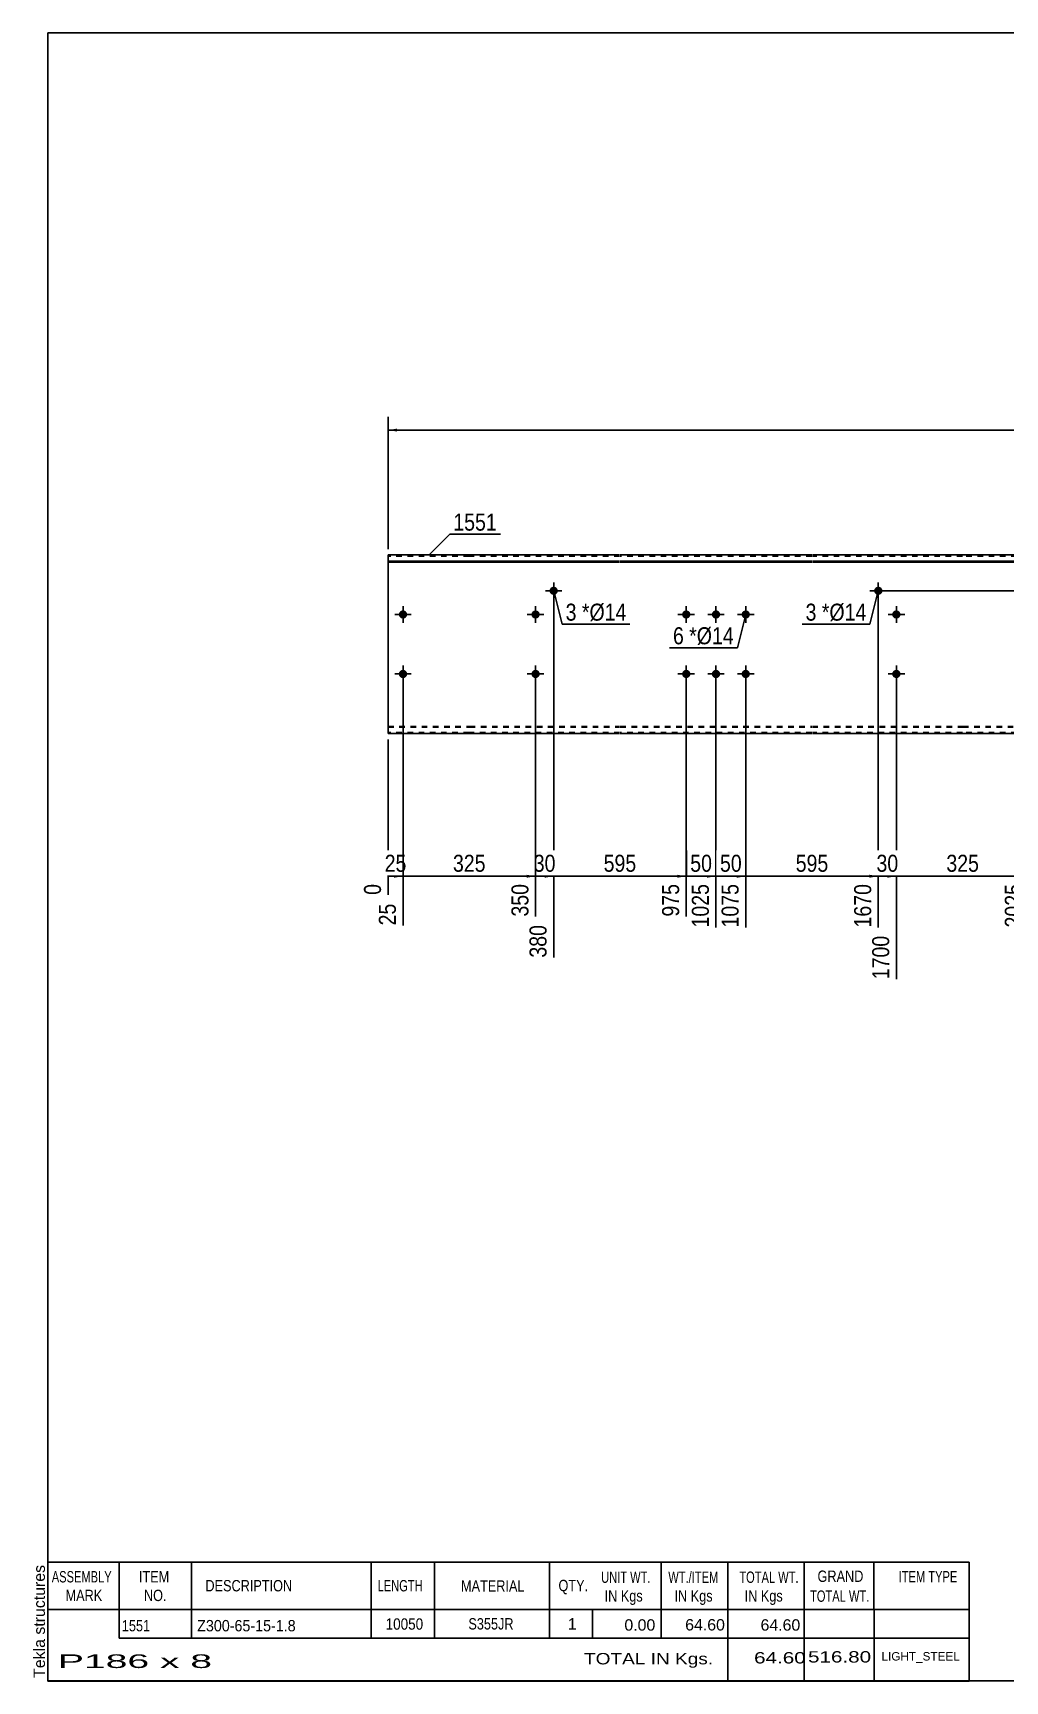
# Model space of a CAD drawing. Header units: millimetres. Extents: x -60 to 343, y -174 to 103.
# Drawn here: x -59.7 to 103.7, y -174.3 to 102.8 of the extents above; entities that cross this region are included whole.
import ezdxf

# ---------------------------------------------------------------- set-up
doc = ezdxf.new("R2010")
doc.units = ezdxf.units.MM
doc.linetypes.add('DXK_LINE_DOT1', pattern=[1.8814, 0.9407, -0.9407])
doc.styles.add('Arial', font='ARIAL.TTF', dxfattribs={"height": 0.2})
doc.styles.add('Arial Narrow', font='ARIALN.TTF', dxfattribs={"height": 0.2})

# ---------------------------------------------------------------- blocks, each defined once
blk = doc.blocks.new('Unknown-627191795-2017')
at = {"color": 5, "linetype": 'Continuous'}
for p, q in [((342.8, 102.75), (-57.2, 102.75)), ((-57.2, 102.75), (-57.2, -174.25)), ((342.8, -174.25), (342.8, 102.75)), ((-57.2, -174.25), (342.8, -174.25))]:
    blk.add_line(p, q, dxfattribs=at)
at = {"color": 174, "linetype": 'Continuous', "style": 'Arial'}
blk.add_text('Tekla structures', height=1.9102, rotation=90, dxfattribs=at).set_placement((-57.7, -173.75))
blk = doc.blocks.new('Bolt-627191795-1223 - 1203')
at = {"linetype": 'Continuous'}
blk.add_hatch(color=3, dxfattribs=at).paths.add_polyline_path([(27.13, 8.98, -1), (28.53, 8.98, -1)])
at = {"color": 3, "linetype": 'Continuous'}
for p, q in [((26.43, 8.98), (29.23, 8.98)), ((27.83, 7.58), (27.83, 10.38))]:
    blk.add_line(p, q, dxfattribs=at)
blk = doc.blocks.new('Part-627191795-1218 - 1203')
at = {"color": 2, "linetype": 'Continuous'}
for p, q in [((0, -15), (0, 15)), ((13.6, 15), (0, 15)), ((0, 13.94), (13.6, 13.94)), ((38.92, 15), (13.7, 15)), ((13.7, 13.94), (38.92, 13.94)), ((71.22, 15), (39.02, 15)), ((39.02, 13.94), (71.22, 13.94)), ((96.54, 15), (71.32, 15)), ((71.32, 13.94), (96.54, 13.94)), ((118.84, 15), (96.64, 15)), ((96.64, 13.94), (118.84, 13.94)), ((140.34, 15), (118.94, 15)), ((118.94, 13.94), (140.34, 13.94)), ((162.63, 15), (140.44, 15)), ((140.44, 13.94), (162.63, 13.94)), ((187.96, 15), (162.73, 15)), ((162.73, 13.94), (187.96, 13.94)), ((220.25, 15), (188.06, 15)), ((188.06, 13.94), (220.25, 13.94)), ((245.57, 15), (220.35, 15)), ((220.35, 13.94), (245.57, 13.94)), ((259.27, 15), (245.67, 15)), ((245.67, 13.94), (259.27, 13.94)), ((259.27, 15), (259.27, 13.94)), ((259.27, 13.94), (259.27, -15)), ((0, 13.81), (13.6, 13.81)), ((13.7, 13.81), (38.92, 13.81)), ((39.02, 13.81), (71.22, 13.81)), ((71.32, 13.81), (96.54, 13.81)), ((96.64, 13.81), (118.84, 13.81)), ((118.94, 13.81), (140.34, 13.81)), ((140.44, 13.81), (162.63, 13.81)), ((162.73, 13.81), (187.96, 13.81)), ((188.06, 13.81), (220.25, 13.81)), ((220.35, 13.81), (245.57, 13.81)), ((245.67, 13.81), (259.27, 13.81)), ((13.6, -15), (0, -15)), ((38.92, -15), (13.7, -15)), ((71.22, -15), (39.02, -15)), ((96.54, -15), (71.32, -15)), ((118.84, -15), (96.64, -15)), ((140.34, -15), (118.94, -15)), ((162.63, -15), (140.44, -15)), ((187.96, -15), (162.73, -15)), ((220.25, -15), (188.06, -15)), ((245.57, -15), (220.35, -15)), ((259.27, -15), (245.67, -15))]:
    blk.add_line(p, q, dxfattribs=at)
at = {"color": 7, "linetype": 'DXK_LINE_DOT1'}
for p, q in [((13.6, 14.82), (0, 14.82)), ((38.92, 14.82), (13.7, 14.82)), ((71.22, 14.82), (39.02, 14.82)), ((96.54, 14.82), (71.32, 14.82)), ((118.84, 14.82), (96.64, 14.82)), ((140.34, 14.82), (118.94, 14.82)), ((162.63, 14.82), (140.44, 14.82)), ((187.96, 14.82), (162.73, 14.82)), ((220.25, 14.82), (188.06, 14.82)), ((245.57, 14.82), (220.35, 14.82)), ((259.27, 14.82), (245.67, 14.82)), ((0, -13.81), (13.6, -13.81)), ((13.7, -13.81), (38.92, -13.81)), ((39.02, -13.81), (71.22, -13.81)), ((71.32, -13.81), (96.54, -13.81)), ((96.64, -13.81), (118.84, -13.81)), ((118.94, -13.81), (140.34, -13.81)), ((140.44, -13.81), (162.63, -13.81)), ((162.73, -13.81), (187.96, -13.81)), ((188.06, -13.81), (220.25, -13.81)), ((220.35, -13.81), (245.57, -13.81)), ((245.67, -13.81), (259.27, -13.81)), ((0, -13.94), (13.6, -13.94)), ((13.6, -14.82), (0, -14.82)), ((13.7, -13.94), (38.92, -13.94)), ((38.92, -14.82), (13.7, -14.82)), ((39.02, -13.94), (71.22, -13.94)), ((71.22, -14.82), (39.02, -14.82)), ((71.32, -13.94), (96.54, -13.94)), ((96.54, -14.82), (71.32, -14.82)), ((96.64, -13.94), (118.84, -13.94)), ((118.84, -14.82), (96.64, -14.82)), ((118.94, -13.94), (140.34, -13.94)), ((140.34, -14.82), (118.94, -14.82)), ((140.44, -13.94), (162.63, -13.94)), ((162.63, -14.82), (140.44, -14.82)), ((162.73, -13.94), (187.96, -13.94)), ((187.96, -14.82), (162.73, -14.82)), ((188.06, -13.94), (220.25, -13.94)), ((220.25, -14.82), (188.06, -14.82)), ((220.35, -13.94), (245.57, -13.94)), ((245.57, -14.82), (220.35, -14.82)), ((245.67, -13.94), (259.27, -13.94)), ((259.27, -14.82), (245.67, -14.82))]:
    blk.add_line(p, q, dxfattribs=at)
blk = doc.blocks.new('Bolt-627191795-1224 - 1203')
at = {"linetype": 'Continuous'}
blk.add_hatch(color=3, dxfattribs=at).paths.add_polyline_path([(81.71, 8.98, -1), (83.11, 8.98, -1)])
at = {"color": 3, "linetype": 'Continuous'}
for p, q in [((81.01, 8.98), (83.81, 8.98)), ((82.41, 7.58), (82.41, 10.38))]:
    blk.add_line(p, q, dxfattribs=at)
blk = doc.blocks.new('Bolt-627191795-1225 - 1203')
at = {"linetype": 'Continuous'}
for points in [[(49.42, 5, -1), (50.82, 5, -1)], [(54.42, 5, -1), (55.82, 5, -1)], [(59.42, 5, -1), (60.82, 5, -1)], [(49.42, -5, -1), (50.82, -5, -1)], [(54.42, -5, -1), (55.82, -5, -1)], [(59.42, -5, -1), (60.82, -5, -1)]]:
    blk.add_hatch(color=3, dxfattribs=at).paths.add_polyline_path(points)
at = {"color": 3, "linetype": 'Continuous'}
for p, q in [((50.12, 3.6), (50.12, 6.4)), ((55.12, 3.6), (55.12, 6.4)), ((60.12, 3.6), (60.12, 6.4)), ((48.72, 5), (51.52, 5)), ((53.72, 5), (56.52, 5)), ((58.72, 5), (61.52, 5)), ((48.72, -5), (51.52, -5)), ((50.12, -6.4), (50.12, -3.6)), ((53.72, -5), (56.52, -5)), ((55.12, -6.4), (55.12, -3.6)), ((58.72, -5), (61.52, -5)), ((60.12, -6.4), (60.12, -3.6))]:
    blk.add_line(p, q, dxfattribs=at)
blk = doc.blocks.new('Bolt-627191795-1226 - 1203')
at = {"linetype": 'Continuous'}
blk.add_hatch(color=3, dxfattribs=at).paths.add_polyline_path([(25.49, -5, -1), (24.09, -5, -1)])
at = {"color": 3, "linetype": 'Continuous'}
for p, q in [((26.19, -5), (23.39, -5)), ((24.79, -3.6), (24.79, -6.4))]:
    blk.add_line(p, q, dxfattribs=at)
blk = doc.blocks.new('Bolt-627191795-1229 - 1203')
at = {"linetype": 'Continuous'}
blk.add_hatch(color=3, dxfattribs=at).paths.add_polyline_path([(24.09, 5, -1), (25.49, 5, -1)])
at = {"color": 3, "linetype": 'Continuous'}
for p, q in [((24.79, 3.6), (24.79, 6.4)), ((23.39, 5), (26.19, 5))]:
    blk.add_line(p, q, dxfattribs=at)
blk = doc.blocks.new('Bolt-627191795-1230 - 1203')
at = {"linetype": 'Continuous'}
blk.add_hatch(color=3, dxfattribs=at).paths.add_polyline_path([(84.74, 5, -1), (86.14, 5, -1)])
at = {"color": 3, "linetype": 'Continuous'}
for p, q in [((85.44, 3.6), (85.44, 6.4)), ((84.04, 5), (86.84, 5))]:
    blk.add_line(p, q, dxfattribs=at)
blk = doc.blocks.new('Bolt-627191795-1231 - 1203')
at = {"linetype": 'Continuous'}
blk.add_hatch(color=3, dxfattribs=at).paths.add_polyline_path([(86.14, -5, -1), (84.74, -5, -1)])
at = {"color": 3, "linetype": 'Continuous'}
for p, q in [((86.84, -5), (84.04, -5)), ((85.44, -3.6), (85.44, -6.4))]:
    blk.add_line(p, q, dxfattribs=at)
blk = doc.blocks.new('Bolt-627191795-1232 - 1203')
at = {"linetype": 'Continuous'}
for points in [[(1.8, 5, -1), (3.2, 5, -1)], [(107.04, 5, -1), (108.44, 5, -1)]]:
    blk.add_hatch(color=3, dxfattribs=at).paths.add_polyline_path(points)
at = {"color": 3, "linetype": 'Continuous'}
for p, q in [((2.5, 3.6), (2.5, 6.4)), ((107.74, 3.6), (107.74, 6.4)), ((3.9, 5), (1.1, 5)), ((109.14, 5), (106.34, 5))]:
    blk.add_line(p, q, dxfattribs=at)
blk = doc.blocks.new('Bolt-627191795-1233 - 1203')
at = {"linetype": 'Continuous'}
for points in [[(1.8, -5, -1), (3.2, -5, -1)], [(107.04, -5, -1), (108.44, -5, -1)]]:
    blk.add_hatch(color=3, dxfattribs=at).paths.add_polyline_path(points)
at = {"color": 3, "linetype": 'Continuous'}
for p, q in [((3.9, -5), (1.1, -5)), ((2.5, -6.4), (2.5, -3.6)), ((109.14, -5), (106.34, -5)), ((107.74, -6.4), (107.74, -3.6))]:
    blk.add_line(p, q, dxfattribs=at)
blk = doc.blocks.new('StraightDimension-627191795-1289 - 1203')
at = {"linetype": 'Continuous'}
blk.add_hatch(color=7, dxfattribs=at).paths.add_polyline_path([(106.24, -38.75), (107.74, -39), (106.24, -39.25)])
at = {"color": 7, "linetype": 'Continuous'}
for p, q in [((85.44, -6), (85.44, -56.31)), ((107.74, -6), (107.74, -47.61)), ((85.44, -39), (107.74, -39))]:
    blk.add_line(p, q, dxfattribs=at)
at = {"color": 0}
blk.add_wipeout([(99.93, -38.85), (99.93, -34.65), (93.25, -34.65), (93.25, -38.85)], dxfattribs=at)
at = {"color": 0, "linetype": 'Continuous'}
blk.add_wipeout([(107.14, -39.7), (102.94, -39.7), (102.94, -48.21), (107.14, -48.21)], dxfattribs=at)
at = {"color": 3, "style": 'Arial Narrow'}
blk.add_text('325', height=2.863, dxfattribs=at).set_placement((93.85, -38.25))
at = {"color": 3, "linetype": 'Continuous', "style": 'Arial Narrow'}
blk.add_text('2025', height=2.863, rotation=90.0002, dxfattribs=at).set_placement((106.54, -47.61))
blk = doc.blocks.new('StraightDimension-627191795-1293 - 1203')
at = {"linetype": 'Continuous'}
blk.add_hatch(color=7, dxfattribs=at).paths.add_polyline_path([(53.62, -38.75), (55.12, -39), (53.62, -39.25)])
at = {"color": 7, "linetype": 'Continuous'}
for p, q in [((50.12, -6), (50.12, -45.78)), ((55.12, -6), (55.12, -47.61)), ((50.12, -39), (55.12, -39))]:
    blk.add_line(p, q, dxfattribs=at)
at = {"color": 0}
blk.add_wipeout([(55.05, -38.85), (55.05, -34.65), (50.19, -34.65), (50.19, -38.85)], dxfattribs=at)
at = {"color": 3, "style": 'Arial Narrow'}
blk.add_text('50', height=2.863, dxfattribs=at).set_placement((50.79, -38.25))
at = {"color": 0, "linetype": 'Continuous'}
blk.add_wipeout([(54.52, -39.7), (50.32, -39.7), (50.32, -48.21), (54.52, -48.21)], dxfattribs=at)
at = {"color": 3, "linetype": 'Continuous', "style": 'Arial Narrow'}
blk.add_text('1025', height=2.863, rotation=90.0002, dxfattribs=at).set_placement((53.92, -47.61))
blk = doc.blocks.new('StraightDimension-627191795-1297 - 1203')
at = {"linetype": 'Continuous'}
blk.add_hatch(color=7, dxfattribs=at).paths.add_polyline_path([(1, -38.75), (2.5, -39), (1, -39.25)])
at = {"color": 7, "linetype": 'Continuous'}
for p, q in [((2.5, -6), (2.5, -47.26)), ((0, -16), (0, -42.13)), ((0, -39), (2.5, -39))]:
    blk.add_line(p, q, dxfattribs=at)
at = {"color": 0}
blk.add_wipeout([(3.68, -38.85), (3.68, -34.65), (-1.18, -34.65), (-1.18, -38.85)], dxfattribs=at)
at = {"color": 0, "linetype": 'Continuous'}
blk.add_wipeout([(1.9, -43), (-2.3, -43), (-2.3, -47.86), (1.9, -47.86)], dxfattribs=at)
at = {"color": 3, "style": 'Arial Narrow'}
blk.add_text('25', height=2.863, dxfattribs=at).set_placement((-0.58, -38.25))
at = {"color": 0, "linetype": 'Continuous'}
blk.add_wipeout([(-0.6, -39.7), (-4.8, -39.7), (-4.8, -42.73), (-0.6, -42.73)], dxfattribs=at)
at = {"color": 3, "linetype": 'Continuous', "style": 'Arial Narrow'}
for s, height, p in [('0', 2.86, (-1.2, -42.13)), ('25', 2.863, (1.3, -47.26))]:
    blk.add_text(s, height=height, rotation=90.0002, dxfattribs=at).set_placement(p)
blk = doc.blocks.new('StraightDimension-627191795-1292 - 1203')
at = {"linetype": 'Continuous'}
blk.add_hatch(color=7, dxfattribs=at).paths.add_polyline_path([(58.62, -38.75), (60.12, -39), (58.62, -39.25)])
at = {"color": 7, "linetype": 'Continuous'}
for p, q in [((55.12, -6), (55.12, -47.61)), ((60.12, -6), (60.12, -47.61)), ((55.12, -39), (60.12, -39))]:
    blk.add_line(p, q, dxfattribs=at)
at = {"color": 0}
blk.add_wipeout([(60.05, -38.85), (60.05, -34.65), (55.19, -34.65), (55.19, -38.85)], dxfattribs=at)
at = {"color": 3, "style": 'Arial Narrow'}
blk.add_text('50', height=2.863, dxfattribs=at).set_placement((55.79, -38.25))
at = {"color": 0, "linetype": 'Continuous'}
blk.add_wipeout([(59.52, -39.7), (55.32, -39.7), (55.32, -48.21), (59.52, -48.21)], dxfattribs=at)
at = {"color": 3, "linetype": 'Continuous', "style": 'Arial Narrow'}
blk.add_text('1075', height=2.863, rotation=90.0002, dxfattribs=at).set_placement((58.92, -47.61))
blk = doc.blocks.new('StraightDimension-627191795-1291 - 1203')
at = {"linetype": 'Continuous'}
blk.add_hatch(color=7, dxfattribs=at).paths.add_polyline_path([(80.91, -38.75), (82.41, -39), (80.91, -39.25)])
at = {"color": 7, "linetype": 'Continuous'}
for p, q in [((82.41, 7.98), (82.41, -47.61)), ((60.12, -6), (60.12, -47.61)), ((60.12, -39), (82.41, -39))]:
    blk.add_line(p, q, dxfattribs=at)
at = {"color": 0}
blk.add_wipeout([(74.61, -38.85), (74.61, -34.65), (67.92, -34.65), (67.92, -38.85)], dxfattribs=at)
at = {"color": 0, "linetype": 'Continuous'}
blk.add_wipeout([(81.81, -39.7), (77.61, -39.7), (77.61, -48.21), (81.81, -48.21)], dxfattribs=at)
at = {"color": 3, "style": 'Arial Narrow'}
blk.add_text('595', height=2.863, dxfattribs=at).set_placement((68.52, -38.25))
at = {"color": 3, "linetype": 'Continuous', "style": 'Arial Narrow'}
blk.add_text('1670', height=2.863, rotation=90.0002, dxfattribs=at).set_placement((81.21, -47.61))
blk = doc.blocks.new('StraightDimension-627191795-1375 - 1203')
at = {"linetype": 'Continuous'}
for points in [[(269.75, 13.5), (270, 15), (270.25, 13.5)], [(270.25, 10.48), (270, 8.98), (269.75, 10.48)]]:
    blk.add_hatch(color=7, dxfattribs=at).paths.add_polyline_path(points)
at = {"color": 7, "linetype": 'Continuous'}
for p, q in [((260.27, 15), (272.4, 15)), ((270, 8.98), (270, 15)), ((83.41, 8.98), (272.4, 8.98))]:
    blk.add_line(p, q, dxfattribs=at)
at = {"color": 0}
blk.add_wipeout([(269.85, 14.42), (265.65, 14.42), (265.65, 9.56), (269.85, 9.56)], dxfattribs=at)
at = {"color": 3, "style": 'Arial Narrow'}
blk.add_text('60', height=2.863, rotation=90.0002, dxfattribs=at).set_placement((269.25, 10.16))
blk = doc.blocks.new('StraightDimension-627191795-1290 - 1203')
at = {"linetype": 'Continuous'}
blk.add_hatch(color=7, dxfattribs=at).paths.add_polyline_path([(83.94, -38.75), (85.44, -39), (83.94, -39.25)])
at = {"color": 7, "linetype": 'Continuous'}
for p, q in [((82.41, 7.98), (82.41, -47.61)), ((85.44, -6), (85.44, -56.31)), ((82.41, -39), (85.44, -39))]:
    blk.add_line(p, q, dxfattribs=at)
at = {"color": 0}
blk.add_wipeout([(86.36, -38.85), (86.36, -34.65), (81.5, -34.65), (81.5, -38.85)], dxfattribs=at)
at = {"color": 0, "linetype": 'Continuous'}
blk.add_wipeout([(84.84, -48.4), (80.64, -48.4), (80.64, -56.91), (84.84, -56.91)], dxfattribs=at)
at = {"color": 3, "style": 'Arial Narrow'}
blk.add_text('30', height=2.863, dxfattribs=at).set_placement((82.1, -38.25))
at = {"color": 3, "linetype": 'Continuous', "style": 'Arial Narrow'}
blk.add_text('1700', height=2.863, rotation=90.0002, dxfattribs=at).set_placement((84.24, -56.31))
blk = doc.blocks.new('StraightDimension-627191795-1294 - 1203')
at = {"linetype": 'Continuous'}
blk.add_hatch(color=7, dxfattribs=at).paths.add_polyline_path([(48.62, -38.75), (50.12, -39), (48.62, -39.25)])
at = {"color": 7, "linetype": 'Continuous'}
for p, q in [((27.83, 7.98), (27.83, -52.68)), ((50.12, -6), (50.12, -45.78)), ((27.83, -39), (50.12, -39))]:
    blk.add_line(p, q, dxfattribs=at)
at = {"color": 0}
blk.add_wipeout([(42.31, -38.85), (42.31, -34.65), (35.63, -34.65), (35.63, -38.85)], dxfattribs=at)
at = {"color": 0, "linetype": 'Continuous'}
blk.add_wipeout([(49.52, -39.7), (45.32, -39.7), (45.32, -46.38), (49.52, -46.38)], dxfattribs=at)
at = {"color": 3, "style": 'Arial Narrow'}
blk.add_text('595', height=2.863, dxfattribs=at).set_placement((36.23, -38.25))
at = {"color": 3, "linetype": 'Continuous', "style": 'Arial Narrow'}
blk.add_text('975', height=2.863, rotation=90.0002, dxfattribs=at).set_placement((48.92, -45.78))
blk = doc.blocks.new('StraightDimension-627191795-1295 - 1203')
at = {"linetype": 'Continuous'}
blk.add_hatch(color=7, dxfattribs=at).paths.add_polyline_path([(26.33, -38.75), (27.83, -39), (26.33, -39.25)])
at = {"color": 7, "linetype": 'Continuous'}
for p, q in [((27.83, 7.98), (27.83, -52.68)), ((24.79, -6), (24.79, -45.78)), ((24.79, -39), (27.83, -39))]:
    blk.add_line(p, q, dxfattribs=at)
at = {"color": 0}
blk.add_wipeout([(28.74, -38.85), (28.74, -34.65), (23.88, -34.65), (23.88, -38.85)], dxfattribs=at)
at = {"color": 0, "linetype": 'Continuous'}
blk.add_wipeout([(27.23, -46.6), (23.03, -46.6), (23.03, -53.28), (27.23, -53.28)], dxfattribs=at)
at = {"color": 3, "style": 'Arial Narrow'}
blk.add_text('30', height=2.863, dxfattribs=at).set_placement((24.48, -38.25))
at = {"color": 3, "linetype": 'Continuous', "style": 'Arial Narrow'}
blk.add_text('380', height=2.863, rotation=90.0002, dxfattribs=at).set_placement((26.63, -52.68))
blk = doc.blocks.new('StraightDimension-627191795-1296 - 1203')
at = {"linetype": 'Continuous'}
blk.add_hatch(color=7, dxfattribs=at).paths.add_polyline_path([(23.29, -38.75), (24.79, -39), (23.29, -39.25)])
at = {"color": 7, "linetype": 'Continuous'}
for p, q in [((2.5, -6), (2.5, -47.26)), ((24.79, -6), (24.79, -45.78)), ((2.5, -39), (24.79, -39))]:
    blk.add_line(p, q, dxfattribs=at)
at = {"color": 0}
blk.add_wipeout([(16.99, -38.85), (16.99, -34.65), (10.3, -34.65), (10.3, -38.85)], dxfattribs=at)
at = {"color": 0, "linetype": 'Continuous'}
blk.add_wipeout([(24.19, -39.7), (19.99, -39.7), (19.99, -46.38), (24.19, -46.38)], dxfattribs=at)
at = {"color": 3, "style": 'Arial Narrow'}
blk.add_text('325', height=2.863, dxfattribs=at).set_placement((10.9, -38.25))
at = {"color": 3, "linetype": 'Continuous', "style": 'Arial Narrow'}
blk.add_text('350', height=2.863, rotation=90.0002, dxfattribs=at).set_placement((23.59, -45.78))
blk = doc.blocks.new('StraightDimension-627191795-1376 - 1203')
at = {"linetype": 'Continuous'}
for points in [[(269.75, 7.48), (270, 8.98), (270.25, 7.48)], [(270.25, 6.5), (270, 5), (269.75, 6.5)]]:
    blk.add_hatch(color=7, dxfattribs=at).paths.add_polyline_path(points)
at = {"color": 7, "linetype": 'Continuous'}
for p, q in [((83.41, 8.98), (272.4, 8.98)), ((270, 5), (270, 8.98)), ((108.74, 5), (272.4, 5))]:
    blk.add_line(p, q, dxfattribs=at)
at = {"color": 0}
blk.add_wipeout([(269.85, 9.42), (265.65, 9.42), (265.65, 4.56), (269.85, 4.56)], dxfattribs=at)
at = {"color": 3, "style": 'Arial Narrow'}
blk.add_text('40', height=2.863, rotation=90.0002, dxfattribs=at).set_placement((269.25, 5.16))
blk = doc.blocks.new('StraightDimension-627191795-1405 - 1203')
at = {"linetype": 'Continuous'}
for points in [[(1.5, 35.75), (0, 36), (1.5, 36.25)], [(257.77, 36.25), (259.27, 36), (257.77, 35.75)]]:
    blk.add_hatch(color=7, dxfattribs=at).paths.add_polyline_path(points)
at = {"color": 7, "linetype": 'Continuous'}
for p, q in [((0, 16), (0, 38.25)), ((259.27, 16), (259.27, 38.25)), ((0, 36), (259.27, 36))]:
    blk.add_line(p, q, dxfattribs=at)
at = {"color": 0}
blk.add_wipeout([(134.81, 36.15), (134.81, 40.35), (124.47, 40.35), (124.47, 36.15)], dxfattribs=at)
at = {"color": 3, "style": 'Arial Narrow'}
blk.add_text('10050', height=2.863, dxfattribs=at).set_placement((125.07, 36.75))
blk = doc.blocks.new('CBS_BOM-627191795-2089')
at = {"color": 7, "linetype": 'Continuous'}
for p, q in [((-57.23, -162.28), (-57.23, -154.28)), ((-57.23, -154.28), (97.69, -154.28)), ((-45.23, -162.28), (-45.23, -154.28)), ((-33.04, -162.28), (-33.04, -154.28)), ((-2.88, -162.28), (-2.88, -154.28)), ((7.8, -162.28), (7.8, -154.28)), ((27.12, -162.28), (27.12, -154.28)), ((45.92, -162.28), (45.92, -154.28)), ((57.13, -162.28), (57.13, -154.28)), ((69.92, -162.28), (69.92, -154.28)), ((81.67, -162.28), (81.67, -154.28)), ((97.69, -154.29), (97.69, -162.27)), ((-57.23, -162.28), (97.69, -162.28)), ((-57.23, -167.08), (-57.23, -162.28)), ((-45.23, -167.08), (-45.23, -162.28)), ((-33.04, -167.08), (-33.04, -162.28)), ((-2.88, -167.08), (-2.88, -162.28)), ((7.8, -167.08), (7.8, -162.28)), ((27.12, -167.08), (27.12, -162.28)), ((34.38, -167.08), (34.38, -162.28)), ((45.92, -167.08), (45.92, -162.28)), ((57.13, -167.08), (57.13, -162.28)), ((69.92, -167.08), (69.92, -162.28)), ((81.69, -167.08), (81.69, -162.28)), ((97.69, -162.28), (97.69, -167.08)), ((-57.23, -174.28), (-57.23, -167.1)), ((-45.23, -167.08), (97.69, -167.08)), ((57.13, -174.28), (57.13, -167.1)), ((69.92, -174.28), (69.92, -167.1)), ((81.73, -174.28), (81.73, -167.1)), ((97.69, -167.08), (97.69, -174.28)), ((-57.23, -174.28), (97.69, -174.28))]:
    blk.add_line(p, q, dxfattribs=at)
at = {"color": 3, "linetype": 'Continuous', "style": 'Arial'}
for s, height, width, p in [('ASSEMBLY', 1.91, 0.7, (-56.55, -157.71)), ('ITEM', 1.91, 0.8, (-41.9, -157.71)), ('DESCRIPTION', 1.9102, 0.8, (-30.72, -159.21)), ('LENGTH', 1.91, 0.7, (-1.77, -159.21)), ('MATERIAL', 1.91, 0.8, (12.25, -159.26)), ('QTY.', 1.91, 0.8, (28.64, -159.18)), ('UNIT WT.', 1.91, 0.7, (35.81, -157.78)), ('WT./ITEM', 1.91, 0.7, (47.1, -157.78)), ('TOTAL WT.', 1.91, 0.7, (59.04, -157.78)), ('GRAND', 1.91, 0.8, (72.19, -157.62)), ('ITEM TYPE', 1.91, 0.7, (85.83, -157.7)), ('MARK', 1.91, 0.8, (-54.23, -160.84)), ('NO.', 1.91, 0.8, (-41.05, -160.84)), ('IN Kgs', 1.91, 0.8, (36.39, -160.92)), ('IN Kgs', 1.91, 0.8, (48.14, -160.92)), ('IN Kgs', 1.91, 0.8, (59.93, -160.92)), ('TOTAL WT.', 1.91, 0.7, (70.93, -160.96))]:
    blk.add_text(s, height=height, dxfattribs=dict(at, width=width)).set_placement(p)
at = {"color": 7, "linetype": 'Continuous', "style": 'Arial'}
for s, height, width, p in [('1551', 1.91, 0.8, (-44.77, -165.93)), ('Z300-65-15-1.8', 1.9102, 0.9, (-32.1, -165.93)), ('10050', 1.91, 0.85, (-0.42, -165.65)), ('S355JR', 1.91, 0.8, (13.49, -165.62))]:
    blk.add_text(s, height=height, dxfattribs=dict(at, width=width)).set_placement(p)
for s, p in [('1', (30.21, -165.62)), ('0.00', (39.72, -165.81)), ('64.60', (49.94, -165.78)), ('64.60', (62.61, -165.81))]:
    blk.add_text(s, height=1.91, dxfattribs=at).set_placement(p)
at = {"color": 6, "linetype": 'Continuous', "style": 'Arial'}
for s, height, width, p in [('P186 x 8', 2.292, 2.05, (-55.51, -172.09)), ('TOTAL IN Kgs.', 1.9102, 1.2, (32.93, -171.48)), ('64.60', 1.91, 1.3, (61.52, -171.33)), ('516.80', 1.91, 1.3, (70.59, -171.17))]:
    blk.add_text(s, height=height, dxfattribs=dict(at, width=width)).set_placement(p)
blk.add_text('LIGHT_STEEL', height=1.4135, dxfattribs=at).set_placement((82.94, -170.83))
blk = doc.blocks.new('Mark-627191795-1456 - 1203')
at = {"color": 0}
blk.add_wipeout([(49.71, -0.01), (49.71, 2.99), (47.89, 2.99), (47.89, -0.01)], dxfattribs=at)
blk.add_wipeout([(49.71, -0.01), (49.71, 2.99), (47.89, 2.99), (47.89, -0.01)], dxfattribs=at)
blk.add_wipeout([(51.89, -0.01), (51.89, 2.99), (50.61, 2.99), (50.61, -0.01)], dxfattribs=at)
blk.add_wipeout([(51.89, -0.01), (51.89, 2.99), (50.61, 2.99), (50.61, -0.01)], dxfattribs=at)
at = {"color": 3, "style": 'Arial Narrow'}
blk.add_text('6', height=2.86, dxfattribs=at).set_placement((47.89, -0.01))
at = {"color": 0}
blk.add_wipeout([(58.11, -0.01), (58.11, 2.99), (51.89, 2.99), (51.89, -0.01)], dxfattribs=at)
blk.add_wipeout([(58.11, -0.01), (58.11, 2.99), (51.89, 2.99), (51.89, -0.01)], dxfattribs=at)
at = {"color": 7, "linetype": 'Continuous'}
for p in [(60.12, 5), (47.29, -0.61)]:
    blk.add_line(p, (58.71, -0.61), dxfattribs=at)
at = {"color": 3, "style": 'Arial Narrow'}
for s, height, p in [('*', 2.86, (50.61, -0.01)), ('Ø14', 2.863, (51.89, -0.01))]:
    blk.add_text(s, height=height, dxfattribs=at).set_placement(p)
blk = doc.blocks.new('Mark-627191795-1408 - 1203')
at = {"color": 0}
blk.add_wipeout([(18.27, 19.09), (18.27, 22.09), (10.96, 22.09), (10.96, 19.09)], dxfattribs=at)
blk.add_wipeout([(18.27, 19.09), (18.27, 22.09), (10.96, 22.09), (10.96, 19.09)], dxfattribs=at)
at = {"color": 7, "linetype": 'Continuous'}
for p, q in [((6.82, 14.95), (10.36, 18.49)), ((10.36, 18.49), (18.87, 18.49))]:
    blk.add_line(p, q, dxfattribs=at)
at = {"color": 3, "style": 'Arial Narrow'}
blk.add_text('1551', height=2.863, dxfattribs=at).set_placement((10.96, 19.09))
blk = doc.blocks.new('MarkSet-627191795-1434 - 1203')
at = {"color": 0}
blk.add_wipeout([(31.67, 3.96), (31.67, 6.96), (29.84, 6.96), (29.84, 3.96)], dxfattribs=at)
blk.add_wipeout([(31.67, 3.96), (31.67, 6.96), (29.84, 6.96), (29.84, 3.96)], dxfattribs=at)
at = {"color": 7, "linetype": 'Continuous'}
blk.add_line((27.83, 8.98), (29.24, 3.36), dxfattribs=at)
at = {"color": 0}
blk.add_wipeout([(33.85, 3.96), (33.85, 6.96), (32.57, 6.96), (32.57, 3.96)], dxfattribs=at)
blk.add_wipeout([(33.85, 3.96), (33.85, 6.96), (32.57, 6.96), (32.57, 3.96)], dxfattribs=at)
at = {"color": 3, "style": 'Arial Narrow'}
blk.add_text('3', height=2.86, dxfattribs=at).set_placement((29.84, 3.96))
at = {"color": 0}
blk.add_wipeout([(40.06, 3.96), (40.06, 6.96), (33.85, 6.96), (33.85, 3.96)], dxfattribs=at)
blk.add_wipeout([(40.06, 3.96), (40.06, 6.96), (33.85, 6.96), (33.85, 3.96)], dxfattribs=at)
at = {"color": 7, "linetype": 'Continuous'}
blk.add_line((29.24, 3.36), (40.66, 3.36), dxfattribs=at)
at = {"color": 3, "style": 'Arial Narrow'}
for s, height, p in [('*', 2.86, (32.57, 3.96)), ('Ø14', 2.863, (33.85, 3.96))]:
    blk.add_text(s, height=height, dxfattribs=at).set_placement(p)
blk = doc.blocks.new('MarkSet-627191795-1441 - 1203')
at = {"color": 0}
blk.add_wipeout([(72.01, 3.96), (72.01, 6.96), (70.18, 6.96), (70.18, 3.96)], dxfattribs=at)
blk.add_wipeout([(72.01, 3.96), (72.01, 6.96), (70.18, 6.96), (70.18, 3.96)], dxfattribs=at)
blk.add_wipeout([(74.19, 3.96), (74.19, 6.96), (72.91, 6.96), (72.91, 3.96)], dxfattribs=at)
blk.add_wipeout([(74.19, 3.96), (74.19, 6.96), (72.91, 6.96), (72.91, 3.96)], dxfattribs=at)
at = {"color": 3, "style": 'Arial Narrow'}
blk.add_text('3', height=2.86, dxfattribs=at).set_placement((70.18, 3.96))
at = {"color": 0}
blk.add_wipeout([(80.4, 3.96), (80.4, 6.96), (74.19, 6.96), (74.19, 3.96)], dxfattribs=at)
blk.add_wipeout([(80.4, 3.96), (80.4, 6.96), (74.19, 6.96), (74.19, 3.96)], dxfattribs=at)
at = {"color": 7, "linetype": 'Continuous'}
for p in [(82.41, 8.98), (69.58, 3.36)]:
    blk.add_line(p, (81, 3.36), dxfattribs=at)
at = {"color": 3, "style": 'Arial Narrow'}
for s, height, p in [('*', 2.86, (72.91, 3.96)), ('Ø14', 2.863, (74.19, 3.96))]:
    blk.add_text(s, height=height, dxfattribs=at).set_placement(p)

msp = doc.modelspace()

# ---------------------------------------------------------------- block references
for name in ['Unknown-627191795-2017', 'Part-627191795-1218 - 1203', 'Bolt-627191795-1223 - 1203', 'Bolt-627191795-1224 - 1203', 'Bolt-627191795-1232 - 1203', 'Bolt-627191795-1229 - 1203', 'Bolt-627191795-1225 - 1203', 'Bolt-627191795-1230 - 1203', 'Bolt-627191795-1233 - 1203', 'Bolt-627191795-1226 - 1203', 'Bolt-627191795-1231 - 1203', 'CBS_BOM-627191795-2089']:
    msp.add_blockref(name, (0, 0))

# ---------------------------------------------------------------- next in the draw order: block references
for name in ['StraightDimension-627191795-1297 - 1203', 'StraightDimension-627191795-1293 - 1203', 'StraightDimension-627191795-1289 - 1203']:
    msp.add_blockref(name, (0, 0))

# ---------------------------------------------------------------- next in the draw order: block references
for name in ['StraightDimension-627191795-1294 - 1203', 'StraightDimension-627191795-1292 - 1203']:
    msp.add_blockref(name, (0, 0))

# ---------------------------------------------------------------- next in the draw order: block references
for name in ['StraightDimension-627191795-1295 - 1203', 'StraightDimension-627191795-1291 - 1203']:
    msp.add_blockref(name, (0, 0))

# ---------------------------------------------------------------- next in the draw order: block references
for name in ['StraightDimension-627191795-1375 - 1203', 'MarkSet-627191795-1434 - 1203', 'Mark-627191795-1456 - 1203', 'StraightDimension-627191795-1296 - 1203']:
    msp.add_blockref(name, (0, 0))

# ---------------------------------------------------------------- next in the draw order: block references
for name in ['StraightDimension-627191795-1405 - 1203', 'StraightDimension-627191795-1290 - 1203']:
    msp.add_blockref(name, (0, 0))

# ---------------------------------------------------------------- next in the draw order: block references
for name in ['Mark-627191795-1408 - 1203', 'StraightDimension-627191795-1376 - 1203']:
    msp.add_blockref(name, (0, 0))

# ---------------------------------------------------------------- next in the draw order: block references
msp.add_blockref('MarkSet-627191795-1441 - 1203', (0, 0))

doc.saveas('drawing.dxf')
